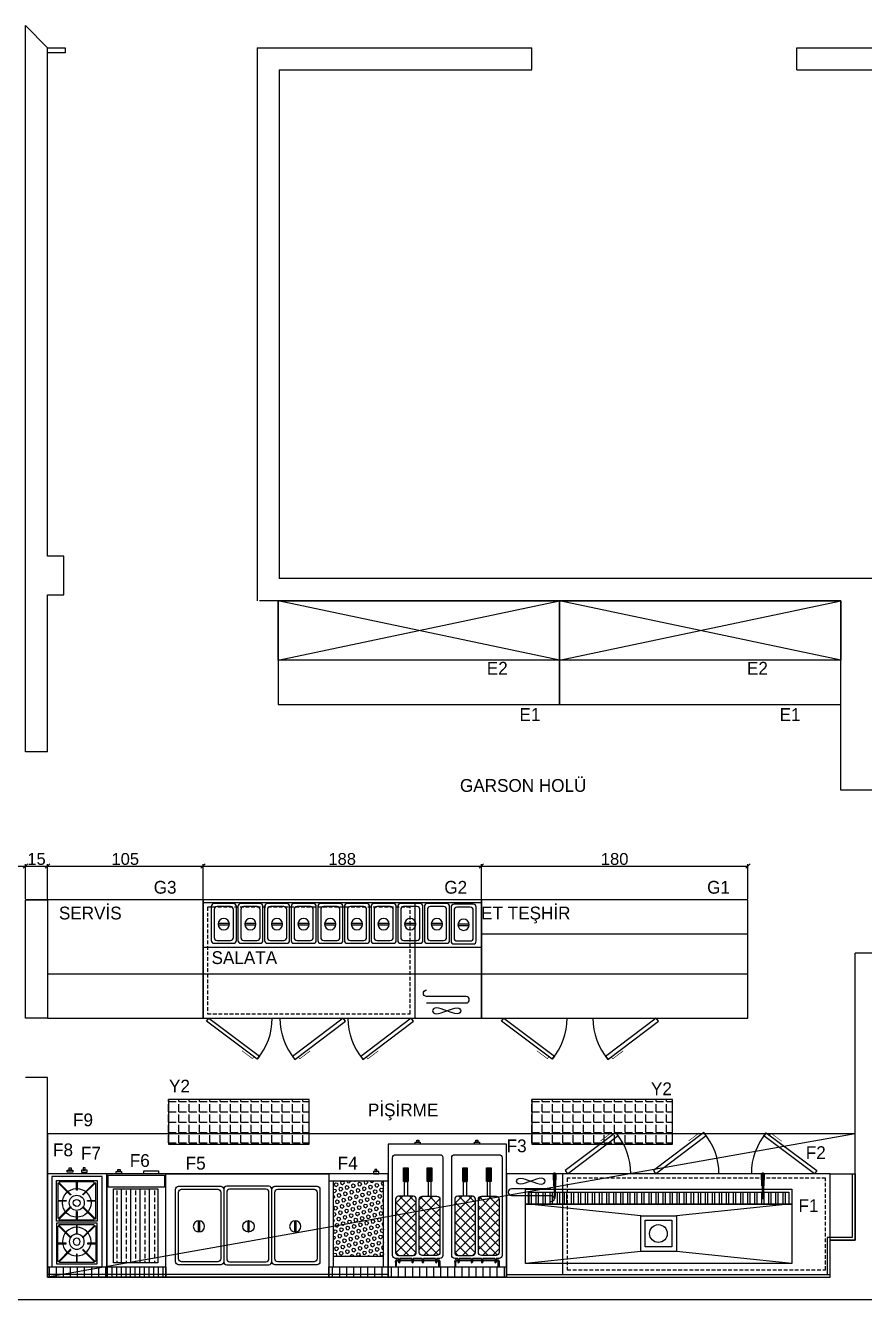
# Model space of a CAD drawing. Header units: millimetres. Extents: x 63882 to 85892, y -58394 to -53173.
# Drawn here: x 65062 to 65629, y -55389 to -54528 of the extents above; entities that cross this region are included whole.
import ezdxf
from ezdxf.enums import TextEntityAlignment as Align

# ---------------------------------------------------------------- set-up
doc = ezdxf.new("R2010")
doc.units = ezdxf.units.MM
doc.header["$LTSCALE"] = 5
doc.linetypes.add('DASHED', pattern=[0.75, 0.5, -0.25])
doc.layers.add('002 Çizgi', color=7, linetype='Continuous')
doc.layers.add('S2000-002 Çizgi', color=7, linetype='Continuous')
doc.styles.get("Standard").update_dxf_attribs({"font": 'arial.ttf'})
doc.styles.add('TAKSİM', font='GOTHIC.TTF', dxfattribs={"height": 20})
doc.dimstyles.new('OLCU50', dxfattribs={"dimtxt": 8, "dimasz": 3, "dimexe": 1.25, "dimexo": 0.625, "dimtad": 1, "dimdec": 0, "dimtxsty": 'Standard', "dimblk": 'OBLIQUE', "dimcen": 2.5, "dimclrd": 256, "dimclre": 251, "dimclrt": 25, "dimadec": 0, "dimazin": 0, "dimtfac": 1, "dimtdec": 0, "dimtmove": 0, "dimatfit": 3, "dimldrblk": 'OBLIQUE', "dimfxl": 1, "dimarcsym": 0})
pattern_1 = [(45, (-3503.4763, -4976.5224), (-3.367596, 3.367596), []), (135, (-3503.4763, -4976.5224), (-3.367596, -3.367596), [])]
pattern_2 = [(45, (-3543.4763, -4976.5224), (-3.367596, 3.367596), []), (135, (-3543.4763, -4976.5224), (-3.367596, -3.367596), [])]

# ---------------------------------------------------------------- blocks, each defined once
blk = doc.blocks.new('A$C3BAA747B')
at = {"layer": 'S2000-002 Çizgi'}
h = blk.add_hatch(dxfattribs=at)
h.set_pattern_fill('ANSI32', color=256, scale=0.5, angle=45, style=0)
h.set_pattern_definition([(90, (-7467.904, -3208.932), (-4.7625, 9e-16), []), (90, (-7466.3166, -3207.3445), (-4.7625, 9e-16), [])])
h.paths.add_polyline_path([(12.05, 20.99), (12.05, 12.99), (188, 12.99), (188, 20.99)])
h = blk.add_hatch(dxfattribs=at)
h.set_pattern_fill('ANSI32', color=256, style=0)
h.set_pattern_definition([(135, (4290.5826, -7757.06716), (0.265165043, 0.265165043), []), (135, (4290.40583, -7757.06716), (0.265165043, 0.265165043), [])])
h.paths.add_polyline_path([(28.98, 7.9), (30.36, 7.9), (30.39, 6.9), (28.95, 6.9)])
h.paths.add_polyline_path([(29.01, 8.72), (29.32, 8.72), (29.32, 14.52), (29.41, 15.9), (29.93, 15.9), (30.02, 14.52), (30.02, 8.72), (30.33, 8.72), (30.36, 7.9), (28.98, 7.9)])
h.paths.add_polyline_path([(28.88, 4.9), (30.46, 4.9), (30.6, 0.76, -0.437405), (29.9, 0), (29.44, 0, -0.437405), (28.74, 0.76)])
h.paths.add_polyline_path([(28.95, 6.9), (30.39, 6.9), (30.46, 4.9), (28.88, 4.9)])
h.paths.add_polyline_path([(29.48, 17.19), (29.86, 17.19), (29.93, 15.9), (29.41, 15.9)])
h = blk.add_hatch(dxfattribs=at)
h.set_pattern_fill('ANSI32', color=256, style=0)
h.set_pattern_definition([(45, (-4090.58263, -7757.06716), (-0.265165043, 0.265165043), []), (45, (-4090.40585, -7757.06716), (-0.265165043, 0.265165043), [])])
h.paths.add_polyline_path([(171.02, 7.9), (169.64, 7.9), (169.61, 6.9), (171.05, 6.9)])
h.paths.add_polyline_path([(170.99, 8.72), (170.68, 8.72), (170.68, 14.52), (170.59, 15.9), (170.07, 15.9), (169.98, 14.52), (169.98, 8.72), (169.67, 8.72), (169.64, 7.9), (171.02, 7.9)])
h.paths.add_polyline_path([(171.12, 4.9), (169.54, 4.9), (169.4, 0.76, 0.437405), (170.1, 0), (170.56, 0, 0.437405), (171.26, 0.76)])
h.paths.add_polyline_path([(171.05, 6.9), (169.61, 6.9), (169.54, 4.9), (171.12, 4.9)])
h.paths.add_polyline_path([(170.52, 17.19), (170.14, 17.19), (170.07, 15.9), (170.59, 15.9)])
for p, q in [((10, 60.99), (88, 52.93)), ((112, 52.93), (190, 60.99)), ((10, 20.86), (88, 28.93)), ((112, 28.93), (190, 20.86)), ((28.74, 0.76), (29.01, 8.72)), ((29.01, 8.72), (29.32, 8.72)), ((29.32, 14.52), (29.48, 17.19)), ((29.32, 8.72), (29.32, 14.52)), ((29.85, 17.19), (29.48, 17.19)), ((29.49, 17.19), (29.86, 17.19)), ((30.02, 14.52), (29.86, 17.19)), ((30.02, 8.72), (30.02, 14.52)), ((30.02, 8.72), (30.33, 8.72)), ((30.33, 8.72), (30.02, 8.72)), ((30.33, 8.72), (30.6, 0.76)), ((30.6, 0.76), (30.33, 8.72)), ((169.4, 0.76), (169.67, 8.72)), ((169.67, 8.72), (169.4, 0.76)), ((169.67, 8.72), (169.98, 8.72)), ((169.98, 8.72), (169.67, 8.72)), ((169.98, 14.52), (170.14, 17.19)), ((169.98, 8.72), (169.98, 14.52)), ((170.51, 17.19), (170.14, 17.19)), ((170.15, 17.19), (170.52, 17.19)), ((170.68, 14.52), (170.52, 17.19)), ((170.68, 8.72), (170.68, 14.52)), ((170.99, 8.72), (170.68, 8.72)), ((171.26, 0.76), (170.99, 8.72)), ((29.9, 0), (29.44, 0)), ((29.44, 0), (29.9, 0)), ((170.56, 0), (170.1, 0)), ((170.1, 0), (170.56, 0))]:
    blk.add_line(p, q, dxfattribs=at)
for points in [[(10, 60.99), (190, 60.99), (190, 10.99), (10, 10.99)], [(10, 60.99), (190, 60.99), (190, 20.99), (10, 20.99)], [(88, 52.93), (112, 52.93), (112, 28.93), (88, 28.93)], [(91.17, 49.87), (109.17, 49.87), (109.17, 31.87), (91.17, 31.87)], [(12.05, 20.99), (188, 20.99), (188, 12.99), (12.05, 12.99)]]:
    blk.add_lwpolyline(points, close=True, dxfattribs=at)
blk.add_circle((100.17, 40.87), 6, dxfattribs=at)
for centre, start, end in [((29.44, 0.71), 175.50083, 270), ((29.9, 0.71), 270, 4.49917), ((29.9, 0.71), 270, 4.49917), ((170.1, 0.71), 175.50083, 270), ((170.1, 0.71), 175.50083, 270), ((170.56, 0.71), 270, 4.49917)]:
    blk.add_arc(centre, 0.706, start, end, dxfattribs=at)
blk = doc.blocks.new('A$C604B7618')
at = {"layer": 'S2000-002 Çizgi'}
blk.add_lwpolyline([(0, 30.57), (30.57, 30.57), (30.57, 0), (0, 0), (0, 30.57)], dxfattribs=at)
blk.add_lwpolyline([(15.55, 29.52), (15.55, 23.44, -0.414214), (15.34, 23.23), (15.23, 23.23, -0.414214), (15.02, 23.44), (15.02, 29.52), (2.68, 29.52, 0.668179), (2.31, 28.63), (10.81, 20.13, -0.810443), (10.38, 19.82), (1.59, 28.61, 0.668179), (1.05, 28.39), (1.05, 15.55), (7.13, 15.55, -0.414214), (7.34, 15.34), (7.34, 15.23, -0.414214), (7.13, 15.02), (1.05, 15.02), (1.05, 2.68, 0.668179), (1.94, 2.31), (10.43, 10.81, -0.810443), (10.75, 10.38), (1.96, 1.59, 0.668179), (2.18, 1.05), (15.02, 1.05), (15.02, 7.13, -0.414214), (15.23, 7.34), (15.34, 7.34, -0.414214), (15.55, 7.13), (15.55, 1.05), (27.88, 1.05, 0.668179), (28.26, 1.94), (19.76, 10.43, -0.810443), (20.19, 10.75), (28.98, 1.96, 0.668179), (29.52, 2.18), (29.52, 15.02), (23.44, 15.02, -0.414214), (23.23, 15.23), (23.23, 15.34, -0.414214), (23.44, 15.55), (29.52, 15.55), (29.52, 28.39, 0.668179), (28.98, 28.61), (20.19, 19.82, -0.810443), (19.76, 20.13), (28.26, 28.63, 0.668179), (27.88, 29.52)], format="xyb", close=True, dxfattribs=at)
for radius in [10.75, 5.66, 2.6]:
    blk.add_circle((15.28, 13.8), radius, dxfattribs=at)
blk = doc.blocks.new('A$C75D42FA3')
at = {"layer": 'S2000-002 Çizgi'}
h = blk.add_hatch(dxfattribs=at)
h.set_pattern_fill('ANSI31', color=256, scale=1.5, angle=45, style=0)
h.set_pattern_definition([(90, (-2508.419, -6411.801), (-4.7625, 9e-16), [])])
h.paths.add_polyline_path([(40, 66.92), (40, 73.92), (0, 73.92), (0, 66.92)])
for points in [[(0, 3.92), (40, 3.92), (40, 73.92), (0, 73.92)], [(40, 66.92), (0, 66.92), (0, 73.92), (40, 73.92)], [(3, 5.92), (37, 5.92), (37, 66.92), (3, 66.92)], [(16.98, 2.92), (13.33, 2.92), (13.33, 1.46), (16.98, 1.46)], [(16.01, 1.46), (14.55, 1.46), (14.55, 0), (16.01, 0)], [(23.02, 2.92), (26.67, 2.92), (26.67, 1.46), (23.02, 1.46)], [(23.99, 1.46), (25.45, 1.46), (25.45, 0), (23.99, 0)]]:
    blk.add_lwpolyline(points, close=True, dxfattribs=at)
at = {"layer": 'S2000-002 Çizgi', "xscale": -0.8999999999996362, "yscale": 0.8999999999996362, "zscale": 0.9}
blk.add_blockref('A$C604B7618', (34, 37.4), dxfattribs=at)
at = {"layer": 'S2000-002 Çizgi', "xscale": 0.8999999999996362, "yscale": 0.8999999999996362, "zscale": 0.8999999999996362, "rotation": 180}
blk.add_blockref('A$C604B7618', (34, 36.06), dxfattribs=at)
blk = doc.blocks.new('A$C10DD08F9')
at = {"layer": 'S2000-002 Çizgi'}
h = blk.add_hatch(dxfattribs=at)
h.set_pattern_fill('ANSI31', color=256, scale=1.5, angle=45, style=0)
h.set_pattern_definition([(90, (-3928.432, -4962.946), (-4.7625, 9e-16), [])])
h.paths.add_polyline_path([(40, 65.92), (40, 72.92), (0, 72.92), (0, 65.92)])
h = blk.add_hatch(dxfattribs=at)
h.set_pattern_fill('HEX', color=256, scale=0.4, angle=45, style=0)
h.set_pattern_definition([(45, (-4118.8184, -4991.2078), (-1.5554256, 1.5554256), [1.27, -2.54]), (165, (-4118.8184, -4991.2078), (-0.5693253, -2.1247509), [1.27, -2.54]), (105, (-4117.9204, -4990.3098), (-2.1247509, -0.5693253), [1.27, -2.54])])
h.paths.add_polyline_path([(37, 58.92), (3, 58.92), (3, 7.92), (37, 7.92)])
blk.add_line((0, 7.92), (40, 7.92), dxfattribs=at)
for points in [[(0, 2.92), (40, 2.92), (40, 72.92), (0, 72.92)], [(0, 72.92), (40, 72.92), (40, 65.92), (0, 65.92)], [(3, 58.92), (37, 58.92), (37, 65.92), (3, 65.92)], [(9.94, 2.92), (6.3, 2.92), (6.3, 1.46), (9.94, 1.46)], [(8.98, 1.46), (7.52, 1.46), (7.52, 0), (8.98, 0)]]:
    blk.add_lwpolyline(points, close=True, dxfattribs=at)
blk.add_lwpolyline([(3, 62.92), (3, 7.92), (37, 7.92), (37, 62.92)], dxfattribs=at)
blk = doc.blocks.new('A$C606A0E10')
at = {"layer": 'S2000-002 Çizgi'}
h = blk.add_hatch(dxfattribs=at)
h.set_pattern_fill('ANSI31', color=256, scale=25, angle=45, style=0)
h.set_pattern_definition([(90, (-3683, -7890.5476), (-3.125, 7e-16), [])])
h.paths.add_polyline_path([(0, 72.92), (0, 65.92), (40, 65.92), (40, 72.92)])
h = blk.add_hatch(dxfattribs=at)
h.set_pattern_fill('ANSI33', color=256, angle=45, style=0)
h.set_pattern_definition([(90, (-2871.404, -4914.4606), (-6.35, 1e-15), []), (90, (-2868.229, -4911.2855), (-6.35, 1e-15), [3.175, -1.5875])])
h.paths.add_polyline_path([(35.53, 63.21), (5.53, 63.21), (5.53, 13.21), (35.53, 13.21)])
for points in [[(0, 2.92), (40, 2.92), (40, 72.92), (0, 72.92)], [(0, 72.92), (40, 72.92), (40, 65.92), (0, 65.92)], [(5.53, 63.21), (35.53, 63.21), (35.53, 13.21), (5.53, 13.21)], [(1, 11.92), (39, 11.92), (39, 3.92), (1, 3.92)], [(5, 2.92), (15, 2.92), (15, 0.92), (5, 0.92)], [(30.06, 2.92), (33.7, 2.92), (33.7, 1.46), (30.06, 1.46)], [(31.02, 1.46), (32.48, 1.46), (32.48, 0), (31.02, 0)]]:
    blk.add_lwpolyline(points, close=True, dxfattribs=at)
blk = doc.blocks.new('A$C4383204F')
at = {"layer": 'S2000-002 Çizgi'}
for points in [[(51, 32.5), (2, 32.5, 0.414214), (0, 30.5), (0, 2, 0.414214), (2, 0), (51, 0, 0.414214), (53, 2), (53, 30.5, 0.414214)], [(49, 30.5), (4, 30.5, 0.414214), (2, 28.5), (2, 4, 0.414214), (4, 2), (49, 2, 0.414214), (51, 4), (51, 28.5, 0.414214)]]:
    blk.add_lwpolyline(points, format="xyb", close=True, dxfattribs=at)
blk.add_lwpolyline([(29.68, 16.18), (22.18, 16.18), (22.18, 15.43), (29.68, 15.43)], close=True, dxfattribs=at)
blk.add_circle((25.93, 15.78), 3.82, dxfattribs=at)
blk = doc.blocks.new('A$C662C3301')
at = {"layer": 'S2000-002 Çizgi'}
blk.add_lwpolyline([(0, 70), (110, 70), (110, 0), (0, 0)], close=True, dxfattribs=at)
at = {"layer": 'S2000-002 Çizgi', "extrusion": (0, 0, -1), "zscale": -1, "rotation": 90}
for p in [(-6.5, 8.5), (-71.5, 8.5)]:
    blk.add_blockref('A$C4383204F', p, dxfattribs=at)
at = {"layer": 'S2000-002 Çizgi', "rotation": 90}
blk.add_blockref('A$C4383204F', (71.5, 8.5), dxfattribs=at)
blk = doc.blocks.new('A$C01E77913')
at = {"layer": 'S2000-002 Çizgi'}
for points in [[(2, 26.8), (15, 26.8, -0.414214), (17, 24.8), (17, 2, -0.414214), (15, 0), (2, 0, -0.414214), (0, 2), (0, 24.8, -0.414214)], [(4, 24.8), (13, 24.8, -0.414214), (15, 22.8), (15, 4, -0.414214), (13, 2), (4, 2, -0.414214), (2, 4), (2, 22.8, -0.414214)]]:
    blk.add_lwpolyline(points, format="xyb", close=True, dxfattribs=at)
blk.add_lwpolyline([(4.71, 14.27), (12.21, 14.27), (12.21, 13.52), (4.71, 13.52)], close=True, dxfattribs=at)
blk.add_circle((8.46, 13.87), 3.82, dxfattribs=at)
blk = doc.blocks.new('A$C5A5326B7')
at = {"layer": '002 Çizgi', "color": 7}
blk.add_line((188, 105.82), (0, 105.82), dxfattribs=at)
for points in [[(188, 27.82), (188, 107.82), (0, 107.82), (0, 27.82)], [(0, 75.82), (188.01, 75.82), (188.01, 107.82), (0, 107.82)], [(171.56, 30.84), (170.1, 31.01), (168.4, 31.47), (166.54, 32.11), (164.59, 32.84), (162.64, 33.58), (160.78, 34.22), (159.07, 34.67), (157.62, 34.85), (156.47, 34.67), (155.66, 34.22), (155.17, 33.58), (155, 32.84), (155.17, 32.11), (155.66, 31.47), (156.47, 31.01), (157.62, 30.84), (159.07, 31.01), (160.78, 31.47), (162.64, 32.11), (164.59, 32.84), (166.54, 33.58), (168.4, 34.22), (170.1, 34.67), (171.56, 34.85), (172.7, 34.67), (173.52, 34.22), (174.01, 33.58), (174.17, 32.84), (174.01, 32.11), (173.52, 31.47), (172.7, 31.01)], [(36.69, 0.15), (2.46, 25.76), (4, 27.82), (38.23, 2.2)], [(62.06, 0), (96.17, 25.77), (94.62, 27.82), (60.51, 2.05)], [(108.04, 0), (142.15, 25.77), (140.6, 27.82), (106.49, 2.05)]]:
    blk.add_lwpolyline(points, close=True, dxfattribs=at)
blk.add_lwpolyline([(143, 105.82), (143, 27.82)], dxfattribs=at)
at = {"layer": '002 Çizgi', "color": 7, "linetype": 'DASHED'}
blk.add_lwpolyline([(140, 102.82), (3, 102.82), (3, 30.82), (140, 30.82)], close=True, dxfattribs=at)
at = {"layer": '002 Çizgi', "color": 7}
for points in [[(177.67, 42.5), (151, 42.5, -1), (151, 46.84)], [(151, 38.15), (177.67, 38.15, 1), (177.67, 42.5)]]:
    blk.add_lwpolyline(points, format="xyb", dxfattribs=at)
at = {"layer": '002 Çizgi', "color": 7, "const_width": 0.427}
for points in [[(34.44, 1.84), (33.45, 0.51), (27.79, 4.74), (26.35, 5.83)], [(64.3, 1.7), (65.3, 0.38), (70.93, 4.63), (72.38, 5.72)], [(110.28, 1.7), (111.28, 0.38), (116.91, 4.63), (118.36, 5.72)]]:
    blk.add_lwpolyline(points, dxfattribs=at)
at = {"layer": '002 Çizgi', "color": 7}
for centre, start, end in [((4, 27.82), 319.75503, 0), ((94.62, 27.82), 180, 220.50921), ((140.6, 27.82), 180, 220.50921)]:
    blk.add_arc(centre, 42.75, start, end, dxfattribs=at)
at = {"layer": '002 Çizgi', "color": 7, "xscale": -1, "rotation": 180}
for p in [(5.51, 105.21), (23.51, 105.21), (41.51, 105.21), (59.51, 105.21), (77.51, 105.21), (95.51, 105.21), (113.51, 105.21), (131.51, 105.21), (149.51, 105.21), (167.51, 104.82)]:
    blk.add_blockref('A$C01E77913', p, dxfattribs=at)
blk = doc.blocks.new('A$C091517BC')
at = {"layer": 'S2000-002 Çizgi'}
blk.add_line((0, 2), (218.5, 2), dxfattribs=at)
for points in [[(73.77, 97.82), (39.66, 72.05), (41.2, 70), (75.31, 95.77)], [(133.24, 97.82), (99.13, 72.05), (100.68, 70), (134.79, 95.77)], [(175.38, 97.67), (209.61, 72.05), (208.07, 70), (173.84, 95.61)], [(0, 70), (0, 0), (218.5, 0), (218.5, 70)], [(9.44, 66.97), (10.9, 66.8), (12.6, 66.35), (14.46, 65.71), (16.41, 64.97), (18.36, 64.24), (20.22, 63.6), (21.93, 63.14), (23.38, 62.97), (24.53, 63.14), (25.34, 63.6), (25.83, 64.24), (26, 64.97), (25.83, 65.71), (25.34, 66.35), (24.53, 66.8), (23.38, 66.97), (21.93, 66.8), (20.22, 66.35), (18.36, 65.71), (16.41, 64.97), (14.46, 64.24), (12.6, 63.6), (10.9, 63.14), (9.44, 62.97), (8.3, 63.14), (7.48, 63.6), (6.99, 64.24), (6.83, 64.97), (6.99, 65.71), (7.48, 66.35), (8.3, 66.8)]]:
    blk.add_lwpolyline(points, close=True, dxfattribs=at)
at = {"layer": 'S2000-002 Çizgi', "const_width": 0.428}
for points in [[(71.52, 96.12), (70.53, 97.44), (64.89, 93.18), (63.45, 92.09)], [(131, 96.12), (130, 97.44), (124.36, 93.18), (122.92, 92.09)], [(177.63, 95.98), (178.62, 97.3), (184.28, 93.07), (185.72, 91.99)]]:
    blk.add_lwpolyline(points, dxfattribs=at)
at = {"layer": 'S2000-002 Çizgi'}
blk.add_lwpolyline([(38, 2), (38, 70)], dxfattribs=at)
at = {"layer": 'S2000-002 Çizgi', "linetype": 'DASHED'}
blk.add_lwpolyline([(41, 5), (215.5, 5), (215.5, 67), (41, 67)], close=True, dxfattribs=at)
at = {"layer": 'S2000-002 Çizgi'}
for points in [[(30, 59.66), (3.33, 59.66, 1), (3.33, 55.32)], [(3.33, 55.32), (30, 55.32, -1), (30, 50.97)]]:
    blk.add_lwpolyline(points, format="xyb", dxfattribs=at)
for centre, start, end in [((41.2, 70), 0, 40.50921), ((100.68, 70), 0, 40.50921), ((208.07, 70), 139.75503, 180)]:
    blk.add_arc(centre, 42.75, start, end, dxfattribs=at)
blk = doc.blocks.new('A$C537127FE')
at = {"layer": 'S2000-002 Çizgi'}
h = blk.add_hatch(dxfattribs=at)
h.set_pattern_fill('ANSI31', color=256, scale=1.5, angle=45, style=0)
h.set_pattern_definition([(90, (-3458.603, -4973.7387), (-4.7625, 9e-16), [])])
h.paths.add_polyline_path([(0, 92.62), (0, 85.62), (80, 85.62), (80, 92.62)])
h = blk.add_hatch(color=256, dxfattribs=at)
h.paths.add_polyline_path([(35, 81.8), (35, 82.44), (35, 85.62), (34.36, 85.62), (34.36, 82.44, -0.414214), (33.36, 81.44), (33, 81.44), (33, 80.8), (34, 80.8, 0.414214)])
h.paths.add_polyline_path([(32, 81.44), (24, 81.44), (24, 80.8), (32, 80.8)])
h.paths.add_polyline_path([(23, 81.44), (17, 81.44), (17, 80.8), (23, 80.8)])
h.paths.add_polyline_path([(16, 81.44), (8, 81.44), (8, 80.8), (16, 80.8)])
h.paths.add_polyline_path([(5.64, 82.44), (5.64, 85.62), (5, 85.62), (5, 81.8, 0.414214), (6, 80.8), (6.64, 80.8), (7, 80.8), (7, 81.44), (6.64, 81.44, -0.414214)])
h = blk.add_hatch(dxfattribs=at)
h.set_pattern_fill('ANSI37', color=256, scale=1.5, style=0)
h.set_pattern_definition(pattern_2)
h.paths.add_polyline_path([(19, 75.84, 0.414214), (17, 77.84), (7, 77.84, 0.414214), (5, 75.84), (5, 39.84, 0.414214), (7, 37.84), (17, 37.84, 0.414214), (19, 39.84)])
h = blk.add_hatch(dxfattribs=at)
h.set_pattern_fill('ANSI37', color=256, scale=1.5, style=0)
h.set_pattern_definition(pattern_2)
h.paths.add_polyline_path([(35, 75.84, 0.414214), (33, 77.84), (23, 77.84, 0.414214), (21, 75.84), (21, 39.84, 0.414214), (23, 37.84), (33, 37.84, 0.414214), (35, 39.84)])
h = blk.add_hatch(color=256, dxfattribs=at)
h.paths.add_polyline_path([(75, 81.8), (75, 82.44), (75, 85.62), (74.36, 85.62), (74.36, 82.44, -0.414214), (73.36, 81.44), (73, 81.44), (73, 80.8), (74, 80.8, 0.414214)])
h.paths.add_polyline_path([(72, 81.44), (64, 81.44), (64, 80.8), (72, 80.8)])
h.paths.add_polyline_path([(63, 81.44), (57, 81.44), (57, 80.8), (63, 80.8)])
h.paths.add_polyline_path([(56, 81.44), (48, 81.44), (48, 80.8), (56, 80.8)])
h.paths.add_polyline_path([(45.64, 82.44), (45.64, 85.62), (45, 85.62), (45, 81.8, 0.414214), (46, 80.8), (46.64, 80.8), (47, 80.8), (47, 81.44), (46.64, 81.44, -0.414214)])
h = blk.add_hatch(dxfattribs=at)
h.set_pattern_fill('ANSI37', color=256, scale=1.5, style=0)
h.set_pattern_definition(pattern_1)
h.paths.add_polyline_path([(59, 75.84, 0.414214), (57, 77.84), (47, 77.84, 0.414214), (45, 75.84), (45, 39.84, 0.414214), (47, 37.84), (57, 37.84, 0.414214), (59, 39.84)])
h = blk.add_hatch(dxfattribs=at)
h.set_pattern_fill('ANSI37', color=256, scale=1.5, style=0)
h.set_pattern_definition(pattern_1)
h.paths.add_polyline_path([(75, 75.84, 0.414214), (73, 77.84), (63, 77.84, 0.414214), (61, 75.84), (61, 39.84, 0.414214), (63, 37.84), (73, 37.84, 0.414214), (75, 39.84)])
for points in [[(10.49, 27.84), (13.51, 27.84), (13.51, 18.68), (10.49, 18.68)], [(26.49, 27.84), (29.51, 27.84), (29.51, 18.68), (26.49, 18.68)], [(50.49, 27.84), (53.51, 27.84), (53.51, 18.68), (50.49, 18.68)], [(66.49, 27.84), (69.51, 27.84), (69.51, 18.68), (66.49, 18.68)]]:
    blk.add_hatch(color=256, dxfattribs=at).paths.add_polyline_path(points)
for p, q in [((5, 81.8), (5, 85.62)), ((5, 85.62), (5.64, 85.62)), ((5.64, 85.62), (5.64, 82.44)), ((6.64, 80.8), (6, 80.8)), ((6.64, 81.44), (7, 81.44)), ((7, 80.8), (6.64, 80.8)), ((7, 79.84), (7, 82.32)), ((8, 79.84), (8, 82.32)), ((8, 81.44), (16, 81.44)), ((16, 80.8), (8, 80.8)), ((16, 79.84), (16, 82.32)), ((17, 79.84), (17, 82.32)), ((17, 81.44), (23, 81.44)), ((23, 80.8), (17, 80.8)), ((23, 79.84), (23, 82.32)), ((24, 79.84), (24, 82.32)), ((24, 81.44), (32, 81.44)), ((32, 80.8), (24, 80.8)), ((32, 79.84), (32, 82.32)), ((33, 79.84), (33, 82.32)), ((33, 81.44), (33.36, 81.44)), ((34, 80.8), (33, 80.8)), ((34.36, 85.62), (34.36, 82.44)), ((35, 85.62), (34.36, 85.62)), ((35, 82.44), (35, 85.62)), ((35, 82.44), (35, 81.8)), ((45, 85.62), (45.64, 85.62)), ((45, 81.8), (45, 85.62)), ((45.64, 85.62), (45.64, 82.44)), ((46.64, 80.8), (46, 80.8)), ((46.64, 81.44), (47, 81.44)), ((47, 80.8), (46.64, 80.8)), ((47, 79.84), (47, 82.32)), ((48, 79.84), (48, 82.32)), ((48, 81.44), (56, 81.44)), ((56, 80.8), (48, 80.8)), ((56, 79.84), (56, 82.32)), ((57, 79.84), (57, 82.32)), ((57, 81.44), (63, 81.44)), ((63, 80.8), (57, 80.8)), ((63, 79.84), (63, 82.32)), ((64, 79.84), (64, 82.32)), ((64, 81.44), (72, 81.44)), ((72, 80.8), (64, 80.8)), ((72, 79.84), (72, 82.32)), ((73, 79.84), (73, 82.32)), ((73, 81.44), (73.36, 81.44)), ((74, 80.8), (73, 80.8)), ((75, 85.62), (74.36, 85.62)), ((74.36, 85.62), (74.36, 82.44)), ((75, 82.44), (75, 85.62)), ((75, 82.44), (75, 81.8))]:
    blk.add_line(p, q, dxfattribs=at)
for points in [[(0, 2.62), (80, 2.62), (80, 92.62), (0, 92.62)], [(0, 92.62), (80, 92.62), (80, 85.62), (0, 85.62)], [(11, 37.84), (11, 27.84), (13, 27.84), (13, 37.84)], [(29, 37.84), (29, 27.84), (27, 27.84), (27, 37.84)], [(51, 37.84), (51, 27.84), (53, 27.84), (53, 37.84)], [(69, 37.84), (69, 27.84), (67, 27.84), (67, 37.84)], [(10.49, 27.84), (13.51, 27.84), (13.51, 18.68), (10.49, 18.68)], [(26.49, 27.84), (29.51, 27.84), (29.51, 18.68), (26.49, 18.68)], [(50.49, 27.84), (53.51, 27.84), (53.51, 18.68), (50.49, 18.68)], [(66.49, 27.84), (69.51, 27.84), (69.51, 18.68), (66.49, 18.68)], [(18.36, 2.62), (21.64, 2.62), (21.64, 1.31), (18.36, 1.31)], [(19.34, 1.31), (20.66, 1.31), (20.66, 0), (19.34, 0)], [(58.36, 2.62), (61.64, 2.62), (61.64, 1.31), (58.36, 1.31)], [(59.34, 1.31), (60.66, 1.31), (60.66, 0), (59.34, 0)]]:
    blk.add_lwpolyline(points, close=True, dxfattribs=at)
for points in [[(35, 9.84), (5, 9.84, -0.414214), (3, 11.84), (3, 77.84, -0.414214), (5, 79.84), (7, 79.84)], [(33, 79.84), (35, 79.84, -0.414214), (37, 77.84), (37, 11.84, -0.414214), (35, 9.84), (29, 9.84)], [(69, 9.84), (45, 9.84, -0.414214), (43, 11.84), (43, 77.84, -0.414214), (45, 79.84), (47, 79.84)], [(73, 79.84), (75, 79.84, -0.414214), (77, 77.84), (77, 11.84, -0.414214), (75, 9.84), (69, 9.84)]]:
    blk.add_lwpolyline(points, format="xyb", dxfattribs=at)
for points in [[(7, 77.84), (17, 77.84, -0.414214), (19, 75.84), (19, 39.84, -0.414214), (17, 37.84), (7, 37.84, -0.414214), (5, 39.84), (5, 75.84, -0.414214)], [(33, 77.84), (23, 77.84, 0.414214), (21, 75.84), (21, 39.84, 0.414214), (23, 37.84), (33, 37.84, 0.414214), (35, 39.84), (35, 75.84, 0.414214)], [(47, 77.84), (57, 77.84, -0.414214), (59, 75.84), (59, 39.84, -0.414214), (57, 37.84), (47, 37.84, -0.414214), (45, 39.84), (45, 75.84, -0.414214)], [(73, 77.84), (63, 77.84, 0.414214), (61, 75.84), (61, 39.84, 0.414214), (63, 37.84), (73, 37.84, 0.414214), (75, 39.84), (75, 75.84, 0.414214)]]:
    blk.add_lwpolyline(points, format="xyb", close=True, dxfattribs=at)
for points in [[(8, 79.84), (16, 79.84)], [(17, 79.84), (23, 79.84)], [(24, 79.84), (32, 79.84)], [(48, 79.84), (56, 79.84)], [(57, 79.84), (63, 79.84)], [(64, 79.84), (72, 79.84)]]:
    blk.add_lwpolyline(points, dxfattribs=at)
for centre, radius, start, end in [((6, 81.8), 1, 180, 270), ((6.64, 82.44), 1, 180, 270), ((7.5, 82.32), 0.5, 0, 180), ((16.5, 82.32), 0.5, 0, 180), ((23.5, 82.32), 0.5, 0, 180), ((32.5, 82.32), 0.5, 0, 180), ((33.36, 82.44), 1, 270, 0), ((34, 81.8), 1, 270, 0), ((46, 81.8), 1, 180, 270), ((46.64, 82.44), 1, 180, 270), ((47.5, 82.32), 0.5, 0, 180), ((56.5, 82.32), 0.5, 0, 180), ((63.5, 82.32), 0.5, 0, 180), ((72.5, 82.32), 0.5, 0, 180), ((73.36, 82.44), 1, 270, 0), ((74, 81.8), 1, 270, 0)]:
    blk.add_arc(centre, radius, start, end, dxfattribs=at)
blk = doc.blocks.new('_Oblique')
at = {"color": 0, "linetype": 'ByBlock', "lineweight": -2}
blk.add_line((-0.5, -0.5), (0.5, 0.5), dxfattribs=at)
blk = doc.blocks.new('*D191')
at = {"color": 251, "lineweight": -2, "ltscale": 5, "transparency": 16777216}
for p, q in [((64911.98, -55118.32), (64911.98, -55094.88)), ((65061.98, -55118.32), (65061.98, -55094.88))]:
    blk.add_line(p, q, dxfattribs=at)
at = {"lineweight": -2, "ltscale": 5, "transparency": 16777216}
blk.add_line((64911.98, -55096.13), (65061.98, -55096.13), dxfattribs=at)
at = {"layer": 'Defpoints', "color": 0, "ltscale": 5, "transparency": 16777216}
for p in [(65061.98, -55096.13), (64911.98, -55118.95), (65061.98, -55118.95)]:
    blk.add_point(p, dxfattribs=at)
at = {"lineweight": -2, "ltscale": 5, "transparency": 16777216, "xscale": 3, "yscale": 3, "zscale": 3, "rotation": 180}
blk.add_blockref('_Oblique', (64911.98, -55096.13), dxfattribs=at)
at = {"lineweight": -2, "ltscale": 5, "transparency": 16777216, "xscale": 3, "yscale": 3, "zscale": 3}
blk.add_blockref('_Oblique', (65061.98, -55096.13), dxfattribs=at)
at = {"color": 25, "ltscale": 5, "transparency": 16777216, "insert": (64986.98, -55091.42), "char_height": 8, "attachment_point": 5}
blk.add_mtext('150', dxfattribs=at)
blk = doc.blocks.new('*D192')
at = {"color": 251, "lineweight": -2, "ltscale": 5, "transparency": 16777216}
for p, q in [((65061.98, -55118.32), (65061.98, -55094.88)), ((65076.88, -55118.32), (65076.88, -55094.88))]:
    blk.add_line(p, q, dxfattribs=at)
at = {"lineweight": -2, "ltscale": 5, "transparency": 16777216}
blk.add_line((65061.98, -55096.13), (65076.88, -55096.13), dxfattribs=at)
at = {"layer": 'Defpoints', "color": 0, "ltscale": 5, "transparency": 16777216}
for p in [(65076.88, -55096.13), (65061.98, -55118.95), (65076.88, -55118.95)]:
    blk.add_point(p, dxfattribs=at)
at = {"lineweight": -2, "ltscale": 5, "transparency": 16777216, "xscale": 3, "yscale": 3, "zscale": 3, "rotation": 180}
blk.add_blockref('_Oblique', (65061.98, -55096.13), dxfattribs=at)
at = {"lineweight": -2, "ltscale": 5, "transparency": 16777216, "xscale": 3, "yscale": 3, "zscale": 3}
blk.add_blockref('_Oblique', (65076.88, -55096.13), dxfattribs=at)
at = {"color": 25, "ltscale": 5, "transparency": 16777216, "insert": (65069.43, -55091.42), "char_height": 8, "attachment_point": 5}
blk.add_mtext('15', dxfattribs=at)
blk = doc.blocks.new('*D193')
at = {"color": 251, "lineweight": -2, "ltscale": 5, "transparency": 16777216}
for p, q in [((65076.88, -55118.32), (65076.88, -55094.88)), ((65181.88, -55118.32), (65181.88, -55094.88))]:
    blk.add_line(p, q, dxfattribs=at)
at = {"lineweight": -2, "ltscale": 5, "transparency": 16777216}
blk.add_line((65076.88, -55096.13), (65181.88, -55096.13), dxfattribs=at)
at = {"layer": 'Defpoints', "color": 0, "ltscale": 5, "transparency": 16777216}
for p in [(65181.88, -55096.13), (65076.88, -55118.95), (65181.88, -55118.95)]:
    blk.add_point(p, dxfattribs=at)
at = {"lineweight": -2, "ltscale": 5, "transparency": 16777216, "xscale": 3, "yscale": 3, "zscale": 3, "rotation": 180}
blk.add_blockref('_Oblique', (65076.88, -55096.13), dxfattribs=at)
at = {"lineweight": -2, "ltscale": 5, "transparency": 16777216, "xscale": 3, "yscale": 3, "zscale": 3}
blk.add_blockref('_Oblique', (65181.88, -55096.13), dxfattribs=at)
at = {"color": 25, "ltscale": 5, "transparency": 16777216, "insert": (65129.38, -55091.42), "char_height": 8, "attachment_point": 5}
blk.add_mtext('105', dxfattribs=at)
blk = doc.blocks.new('*D194')
at = {"color": 251, "lineweight": -2, "ltscale": 5, "transparency": 16777216}
for p, q in [((65181.88, -55118.32), (65181.88, -55094.88)), ((65369.88, -55118.32), (65369.88, -55094.88))]:
    blk.add_line(p, q, dxfattribs=at)
at = {"lineweight": -2, "ltscale": 5, "transparency": 16777216}
blk.add_line((65181.88, -55096.13), (65369.88, -55096.13), dxfattribs=at)
at = {"layer": 'Defpoints', "color": 0, "ltscale": 5, "transparency": 16777216}
for p in [(65369.88, -55096.13), (65181.88, -55118.95), (65369.88, -55118.95)]:
    blk.add_point(p, dxfattribs=at)
at = {"lineweight": -2, "ltscale": 5, "transparency": 16777216, "xscale": 3, "yscale": 3, "zscale": 3, "rotation": 180}
blk.add_blockref('_Oblique', (65181.88, -55096.13), dxfattribs=at)
at = {"lineweight": -2, "ltscale": 5, "transparency": 16777216, "xscale": 3, "yscale": 3, "zscale": 3}
blk.add_blockref('_Oblique', (65369.88, -55096.13), dxfattribs=at)
at = {"color": 25, "ltscale": 5, "transparency": 16777216, "insert": (65275.88, -55091.42), "char_height": 8, "attachment_point": 5}
blk.add_mtext('188', dxfattribs=at)
blk = doc.blocks.new('*D195')
at = {"color": 251, "lineweight": -2, "ltscale": 5, "transparency": 16777216}
for p, q in [((65369.88, -55118.32), (65369.88, -55094.88)), ((65549.88, -55118.32), (65549.88, -55094.88))]:
    blk.add_line(p, q, dxfattribs=at)
at = {"lineweight": -2, "ltscale": 5, "transparency": 16777216}
blk.add_line((65369.88, -55096.13), (65549.88, -55096.13), dxfattribs=at)
at = {"layer": 'Defpoints', "color": 0, "ltscale": 5, "transparency": 16777216}
for p in [(65549.88, -55096.13), (65369.88, -55118.95), (65549.88, -55118.95)]:
    blk.add_point(p, dxfattribs=at)
at = {"lineweight": -2, "ltscale": 5, "transparency": 16777216, "xscale": 3, "yscale": 3, "zscale": 3, "rotation": 180}
blk.add_blockref('_Oblique', (65369.88, -55096.13), dxfattribs=at)
at = {"lineweight": -2, "ltscale": 5, "transparency": 16777216, "xscale": 3, "yscale": 3, "zscale": 3}
blk.add_blockref('_Oblique', (65549.88, -55096.13), dxfattribs=at)
at = {"color": 25, "ltscale": 5, "transparency": 16777216, "insert": (65459.88, -55091.42), "char_height": 8, "attachment_point": 5}
blk.add_mtext('180', dxfattribs=at)

msp = doc.modelspace()

# ---------------------------------------------------------------- hatches: boundary and pattern name
h = msp.add_hatch()
h.set_pattern_fill('ANGLE', color=256)
h.set_pattern_definition([(0, (449.5614, -4131.925), (0, 6.985), [5.08, -1.905]), (90, (449.5614, -4131.925), (-6.985, 4e-16), [5.08, -1.905])])
h.paths.add_polyline_path([(65253.55, -55283.91), (65253.55, -55253.91), (65158.55, -55253.91), (65158.55, -55283.91)])
h = msp.add_hatch()
h.set_pattern_fill('ANGLE', color=256)
h.set_pattern_definition([(0, (694.965, -4131.925), (0, 6.985), [5.08, -1.905]), (90, (694.965, -4131.925), (-6.985, 4e-16), [5.08, -1.905])])
h.paths.add_polyline_path([(65498.96, -55283.91), (65498.96, -55253.91), (65403.96, -55253.91), (65403.96, -55283.91)])

# ---------------------------------------------------------------- linework, layer by layer
for p, q in [((65062.05, -55018.95), (65062.05, -54528.4)), ((65076.88, -54543.45), (65062.05, -54528.4)), ((65076.88, -54546.95), (65076.88, -54543.45)), ((65076.88, -54543.45), (65088.88, -54543.45)), ((65088.88, -54546.95), (65076.88, -54546.95)), ((65088.88, -54543.45), (65088.88, -54546.95)), ((65218.38, -54543.45), (65218.38, -54917)), ((65218.38, -54543.45), (65403.88, -54543.45)), ((65403.88, -54558.45), (65403.88, -54543.45)), ((65582.88, -54543.45), (65825.88, -54543.45)), ((65582.88, -54558.45), (65582.88, -54543.45)), ((65233.38, -54558.45), (65233.38, -54902)), ((65233.38, -54558.45), (65403.88, -54558.45)), ((65582.88, -54558.45), (66103.88, -54558.45)), ((65799.62, -54902), (65233.38, -54902)), ((65612.62, -54917), (65220.12, -54917)), ((65422.62, -54957), (65232.62, -54917)), ((65232.62, -54957), (65422.62, -54917)), ((65612.62, -54957), (65422.62, -54917)), ((65422.62, -54957), (65612.62, -54917)), ((65612.62, -55045), (65612.62, -54917)), ((65076.88, -55018.95), (65062, -55018.95)), ((65639.62, -55045), (65612.62, -55045)), ((65076.88, -55118.95), (65061.98, -55118.95)), ((65549.88, -55142.14), (65369.88, -55142.14)), ((65622.38, -55348.95), (65622.38, -55155)), ((65634.88, -55155), (65622.38, -55155)), ((65076.88, -55169.07), (65549.88, -55169.07)), ((65076.88, -55198.95), (65062, -55198.95)), ((65076.88, -55238.95), (65061.98, -55238.95)), ((65622.38, -55276.95), (65076.88, -55373.95)), ((65605.38, -55373.95), (65605.38, -55348.95)), ((65605.38, -55348.95), (65622.38, -55348.95)), ((65076.88, -55373.95), (65605.38, -55373.95)), ((64646.94, -55388.95), (66104.88, -55388.95))]:
    msp.add_line(p, q)
for points in [[(65076.88, -54912.95), (65087.88, -54912.95), (65087.88, -54886.95), (65076.88, -54886.95), (65076.88, -54546.95)], [(65076.88, -55018.95), (65076.88, -54912.95)], [(65076.88, -55373.95), (65076.88, -55238.95)], [(65622.38, -55348.95), (65622.38, -55276.95), (65076.88, -55276.95), (65076.88, -55373.95), (65605.38, -55373.95)], [(65605.38, -55303.95), (65622.38, -55303.95), (65622.38, -55348.95), (65605.38, -55348.95)], [(65620.38, -55303.95), (65620.38, -55346.95), (65605.38, -55346.95)]]:
    msp.add_lwpolyline(points)
for points in [[(65232.62, -54987), (65422.62, -54987), (65422.62, -54917), (65232.62, -54917)], [(65232.62, -54917), (65422.62, -54917), (65422.62, -54957), (65232.62, -54957)], [(65422.62, -54987), (65612.62, -54987), (65612.62, -54917), (65422.62, -54917)], [(65422.62, -54917), (65612.62, -54917), (65612.62, -54957), (65422.62, -54957)], [(65076.88, -55198.95), (65061.98, -55198.95), (65061.98, -55118.95), (65076.88, -55118.95)], [(65076.88, -55198.95), (65181.88, -55198.95), (65181.88, -55118.95), (65076.88, -55118.95)], [(65369.88, -55198.95), (65549.88, -55198.95), (65549.88, -55118.95), (65369.88, -55118.95)], [(65158.55, -55283.91), (65253.55, -55283.91), (65253.55, -55253.91), (65158.55, -55253.91)], [(65403.96, -55283.91), (65498.96, -55283.91), (65498.96, -55253.91), (65403.96, -55253.91)], [(65306.88, -55303.95), (65076.88, -55303.95), (65076.88, -55373.95), (65306.88, -55373.95)], [(65603.38, -55371.95), (65605.38, -55371.95), (65605.38, -55346.95), (65603.38, -55346.95)], [(65306.88, -55371.95), (65076.88, -55371.95), (65076.88, -55373.95), (65306.88, -55373.95)]]:
    msp.add_lwpolyline(points, close=True)
at = {"layer": '002 Çizgi', "color": 7}
for points in [[(65417.69, -55226.61), (65383.46, -55201), (65385, -55198.95), (65419.23, -55224.56)], [(65455.33, -55226.77), (65489.44, -55201), (65487.9, -55198.95), (65453.79, -55224.72)]]:
    msp.add_lwpolyline(points, close=True, dxfattribs=at)
at = {"layer": '002 Çizgi', "color": 7, "const_width": 0.427}
for points in [[(65415.44, -55224.93), (65414.45, -55226.25), (65408.79, -55222.02), (65407.35, -55220.94)], [(65457.58, -55225.07), (65458.57, -55226.39), (65464.21, -55222.13), (65465.65, -55221.04)]]:
    msp.add_lwpolyline(points, dxfattribs=at)
at = {"layer": '002 Çizgi', "color": 7}
for centre, start, end in [((65385, -55198.95), 319.75503, 0), ((65487.9, -55198.95), 180, 220.50921)]:
    msp.add_arc(centre, 42.75, start, end, dxfattribs=at)

# ---------------------------------------------------------------- block references
for name, p in [('A$C5A5326B7', (65181.88, -55226.77)), ('A$C091517BC', (65386.88, -55373.95)), ('A$C662C3301', (65156.88, -55373.95))]:
    msp.add_blockref(name, p)
at = {"layer": 'S2000-002 Çizgi', "rotation": 180}
for name, p in [('A$C537127FE', (65386.88, -55281.33)), ('A$C75D42FA3', (65116.88, -55300.03)), ('A$C606A0E10', (65156.88, -55301.03)), ('A$C10DD08F9', (65306.88, -55301.03)), ('A$C3BAA747B', (65589.63, -55303.52))]:
    msp.add_blockref(name, p, dxfattribs=at)

# ---------------------------------------------------------------- texts
at = {"style": 'TAKSİM'}
for s, p in [('E2', (65380.62, -54966.87)), ('E2', (65556.3, -54966.87)), ('E1', (65402.67, -54998.14)), ('E1', (65578.35, -54998.14)), ('GARSON HOLÜ', (65398.1, -55046.05)), ('G3', (65156.3, -55114.83)), ('G2', (65352.55, -55114.83)), ('G1', (65530.04, -55114.83)), ('SERVİS', (65105.75, -55132.23)), ('ET TEŞHİR', (65399.88, -55132.23)), ('SALATA', (65209.8, -55162.35)), ('Y2', (65165.99, -55249.11)), ('Y2', (65491.47, -55250.94)), ('PİŞİRME', (65317.01, -55265.22)), ('F9', (65100.86, -55271.94)), ('F3', (65393.7, -55289.47)), ('F8', (65087.35, -55292.18)), ('F7', (65106.26, -55294.43)), ('F2', (65595.71, -55294.05)), ('F6', (65139.18, -55299.38)), ('F5', (65176.94, -55301.18)), ('F4', (65279.6, -55301.18)), ('F1', (65590.78, -55329.88))]:
    msp.add_text(s, height=8.64, dxfattribs=at).set_placement(p, align=Align.CENTER)

# ---------------------------------------------------------------- dimensions: what is measured, and where the dimension line sits
at = {"ltscale": 5}
for base, p1, p2, picture, middle in [((65061.98, -55096.13), (64911.98, -55118.95), (65061.98, -55118.95), '*D191', (64986.98, -55091.42)), ((65076.88, -55096.13), (65061.98, -55118.95), (65076.88, -55118.95), '*D192', (65069.43, -55091.42)), ((65181.88, -55096.13), (65076.88, -55118.95), (65181.88, -55118.95), '*D193', (65129.38, -55091.42)), ((65369.88, -55096.13), (65181.88, -55118.95), (65369.88, -55118.95), '*D194', (65275.88, -55091.42)), ((65549.88, -55096.13), (65369.88, -55118.95), (65549.88, -55118.95), '*D195', (65459.88, -55091.42))]:
    dim = msp.add_linear_dim(base=base, p1=p1, p2=p2, dimstyle='OLCU50', override={"dimtmove": 1}, dxfattribs=at)
    dim.commit()
    dim.dimension.update_dxf_attribs({"geometry": picture, "text_midpoint": middle})

doc.saveas('drawing.dxf')
